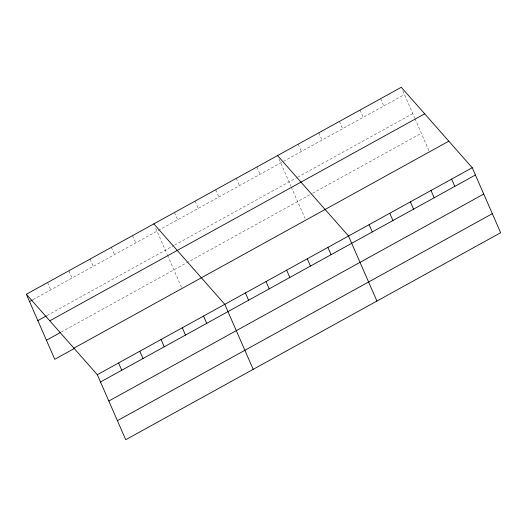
<?xml version="1.0" encoding="UTF-8"?>
<svg xmlns="http://www.w3.org/2000/svg" width="527" height="527" viewBox="0 0 527 527"><rect width="100%" height="100%" fill="white"/><g stroke="black" fill="none" stroke-linecap="round" stroke-linejoin="round"><path stroke-width="0.4" stroke-dasharray="2.63 1.98" d="M33.076 299.593L404.453 94.557M47.061 315.521L173.864 245.516M174.575 245.121L296.879 177.599M297.59 177.21L412.779 113.615M61.303 332.023L311.852 193.699M312.564 193.304L421.356 133.245M402.865 90.914L414.683 117.976M414.999 118.7L429.037 150.834M380.652 98.661L383.834 105.947M360.033 110.044L363.215 117.33M339.408 121.427L342.59 128.713M318.789 132.811L321.971 140.096M298.17 144.194L301.352 151.48M279.139 159.226L290.963 186.281M291.279 187.006L304.995 218.409M256.926 166.967L260.107 174.253M236.307 178.35L239.489 185.636M215.688 189.733L218.87 197.019M195.062 201.116L198.244 208.402M174.444 212.506L177.625 219.785M155.735 228.257L167.237 254.587M167.553 255.312L181.914 288.177M132.58 235.615L135.762 242.901M111.335 247.347L114.517 254.627M90.084 259.073L93.266 266.359M68.839 270.806L72.021 278.091M47.595 282.531L50.776 289.817"/><path stroke-width="0.79" d="M26.35 294.264L401.271 87.278L472.245 167.711L500.65 232.736L125.729 439.722L97.317 374.704L26.35 294.264L54.755 359.289L74.584 348.34M29.532 301.549L32.364 299.982M37.858 320.6L46.356 315.91M49.769 320.811L424.69 113.819M46.435 340.231L60.598 332.412M73.899 348.156L448.82 141.17M97.317 374.704L472.245 167.711M100.499 381.983L475.426 174.997M108.825 401.04L483.746 194.055M117.402 420.671L492.323 213.685M277.551 155.584L348.518 236.017L376.924 301.042M153.825 223.889L224.792 304.329L253.204 369.348M451.619 179.101L454.801 186.38M431 190.484L434.182 197.77M410.381 201.867L413.563 209.153M389.763 213.251L392.944 220.536M369.137 224.634L372.319 231.92M327.899 247.407L331.081 254.686M307.274 258.79L310.456 266.076M286.655 270.173L289.837 277.459M266.036 281.556L269.218 288.842M245.417 292.94L248.599 300.225M203.547 316.055L206.729 323.341M182.302 327.787L185.484 335.067M161.058 339.513L164.24 346.799M139.813 351.245L142.995 358.525M118.568 362.971L121.75 370.257"/></g></svg>
